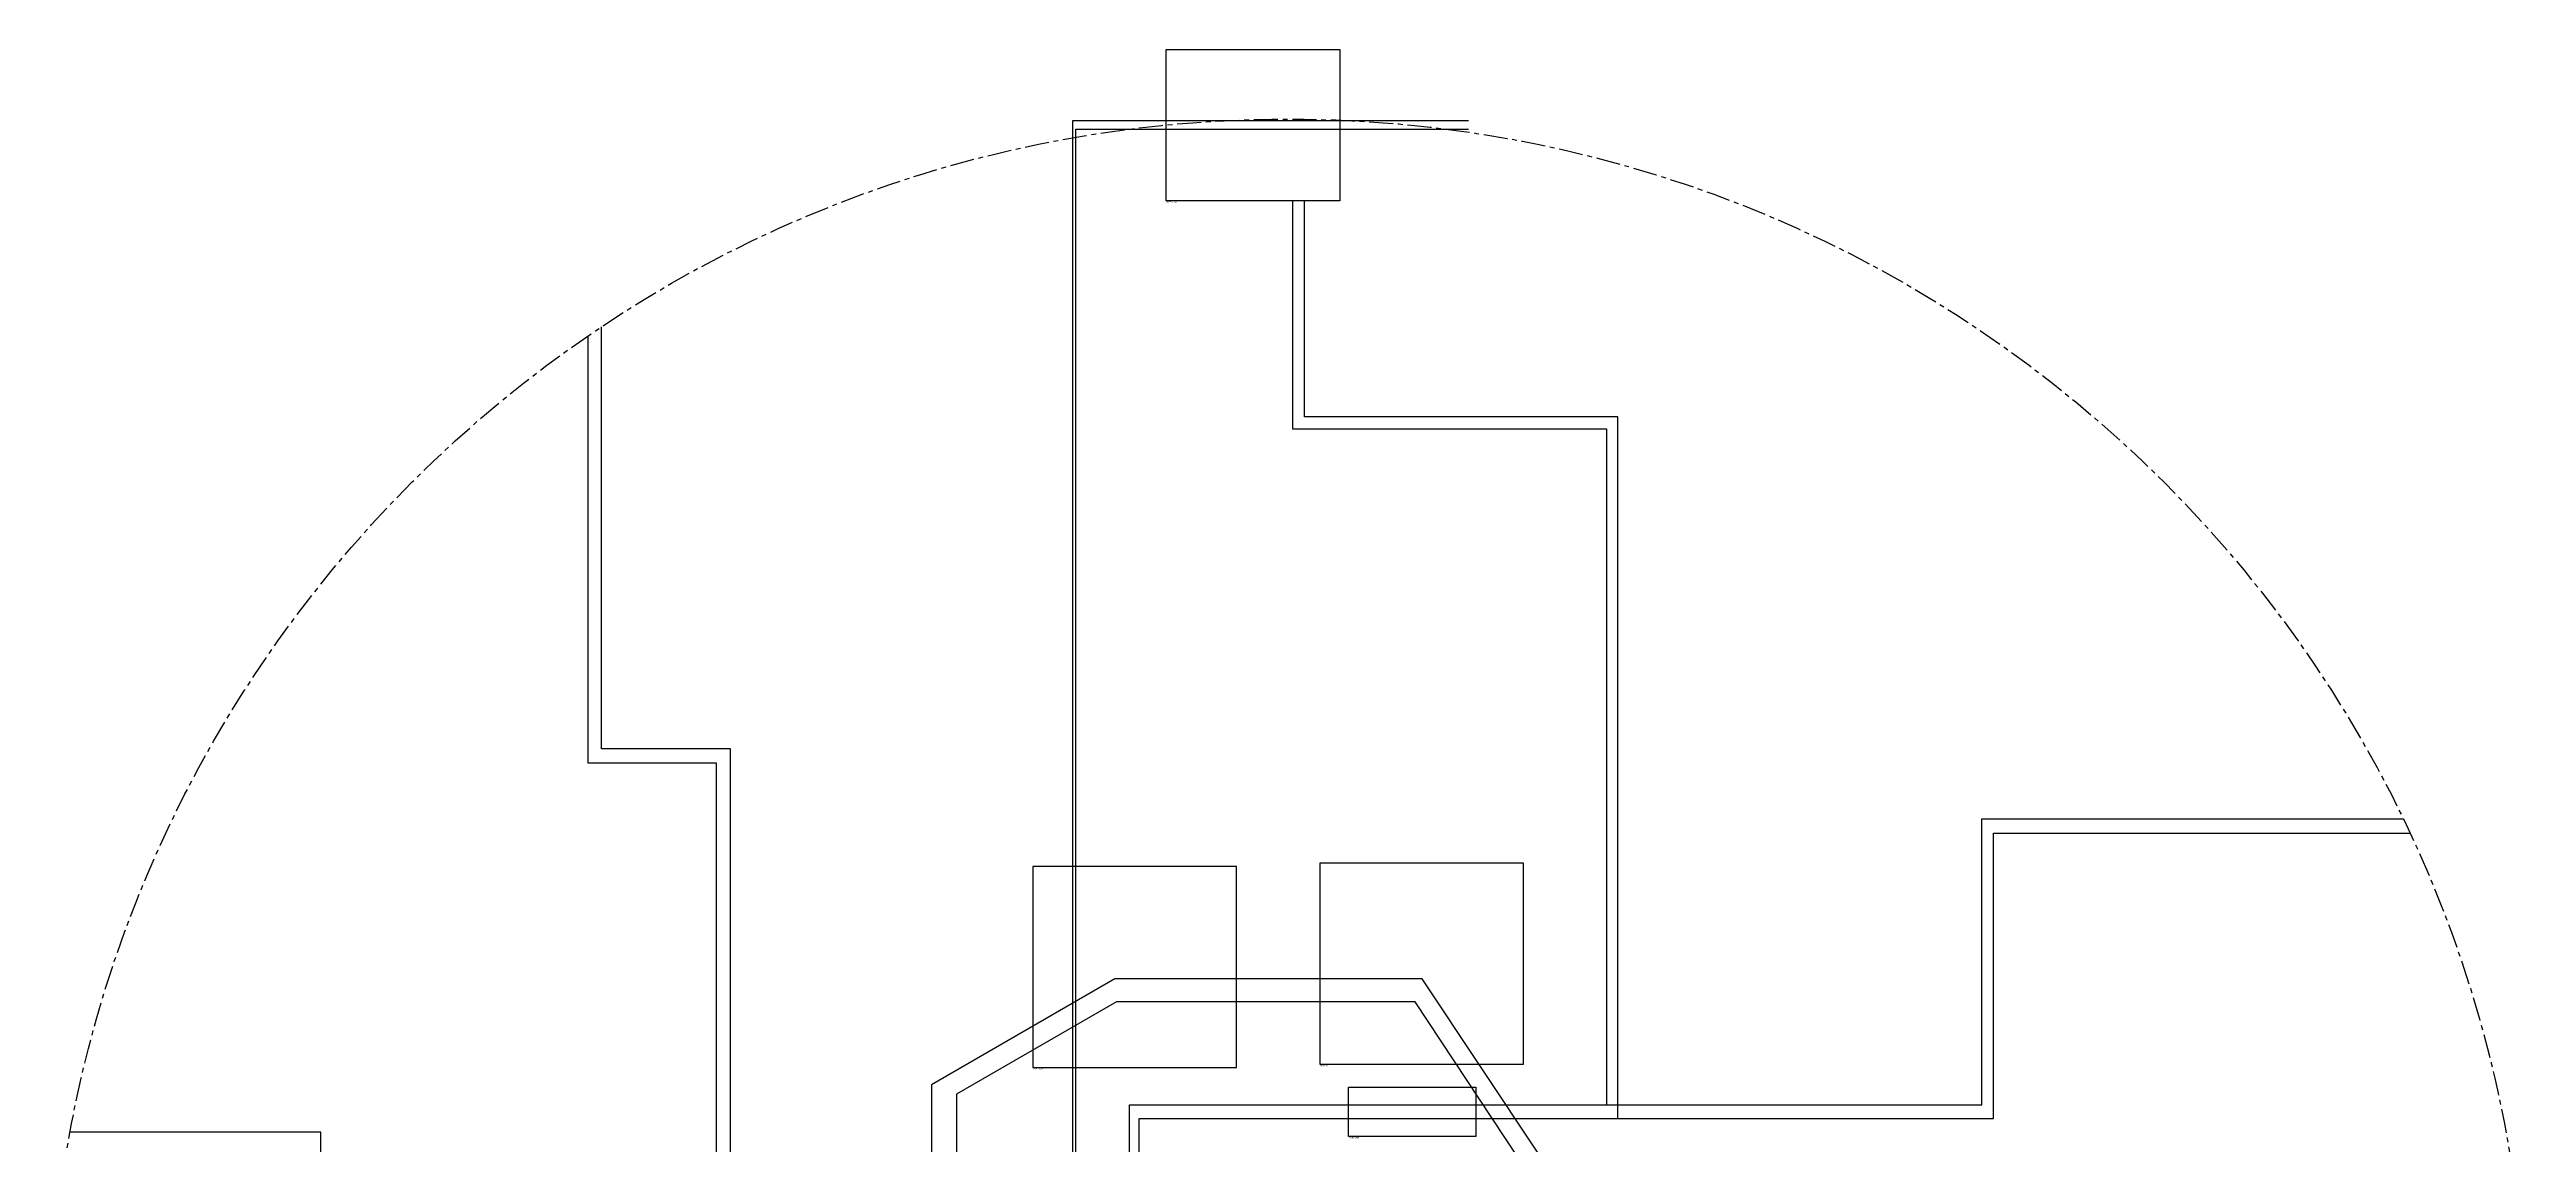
# Model space of a CAD drawing. Header units: inches. Extents: x -107 to 151, y -105 to 161.
# Drawn here: x -106.7 to 151.2, y 47.5 to 161.4 of the extents above; entities that cross this region are included whole.
import ezdxf

# ---------------------------------------------------------------- set-up
doc = ezdxf.new("R2010")
doc.units = ezdxf.units.IN
doc.header["$MEASUREMENT"] = 0
doc.linetypes.add('CENTERX2', pattern=[4, 2.5, -0.5, 0.5, -0.5])
for name, color, linetype in [('参考线', 5, 'CENTERX2'), ('规划建筑', 6, 'Continuous'), ('规划线路', 2, 'Continuous')]:
    doc.layers.add(name, color=color, linetype=linetype)
doc.styles.get("Standard").update_dxf_attribs({"font": 'arial.ttf'})

msp = doc.modelspace()

# ---------------------------------------------------------------- linework, layer by layer
at = {"layer": '参考线'}
msp.add_circle((22.25, 25.25), 128.91, dxfattribs=at)
at = {"layer": '规划建筑'}
for points in [[(9.58, 161.39), (27.63, 161.39), (27.63, 145.67), (9.58, 145.67)], [(-4.3, 55.49), (16.9, 55.49), (16.9, 76.39), (-4.3, 76.39)], [(25.55, 55.83), (46.75, 55.83), (46.75, 76.73), (25.55, 76.73)], [(28.53, 53.42), (41.81, 53.42), (41.81, 48.31), (28.53, 48.31)]]:
    msp.add_lwpolyline(points, close=True, dxfattribs=at)
at = {"layer": '规划线路'}
for p, q in [((-0.16, 152.19), (-0.16, 154)), ((-0.16, 154), (41.04, 154)), ((-0.16, 4.5), (-0.16, 152.19)), ((0.16, 152.25), (0.16, 153.1)), ((0.16, 153.1), (41.04, 153.1)), ((0.16, 4.5), (0.16, 152.25)), ((22.74, 121.91), (22.74, 145.67)), ((23.98, 123.19), (23.98, 145.67)), ((-50.59, 87.13), (-50.59, 131.6)), ((-49.21, 88.65), (-49.21, 132.53)), ((55.45, 121.91), (22.74, 121.91)), ((56.58, 123.19), (23.98, 123.19)), ((55.45, 105.27), (55.45, 121.91)), ((56.58, 50.18), (56.58, 123.19)), ((55.45, 51.59), (55.45, 105.27)), ((-35.76, 88.65), (-49.21, 88.65)), ((-35.76, 29.01), (-35.76, 88.65)), ((-37.22, 87.13), (-50.59, 87.13)), ((-37.22, 27.42), (-37.22, 87.13)), ((94.46, 51.59), (94.46, 81.34)), ((94.46, 81.34), (138.31, 81.34)), ((95.69, 50.18), (95.69, 79.87)), ((95.69, 79.87), (139.01, 79.87)), ((5.75, 46.5), (5.75, 51.59)), ((5.75, 51.59), (55.45, 51.59)), ((55.45, 51.59), (94.46, 51.59)), ((6.75, 46.5), (6.75, 50.18)), ((6.75, 50.18), (55.45, 50.18)), ((55.45, 50.18), (56.58, 50.18)), ((56.58, 50.18), (94.46, 50.18)), ((94.46, 50.18), (95.69, 50.18)), ((-78.41, 48.76), (-104.49, 48.76)), ((-78.41, 29.01), (-78.41, 48.76))]:
    msp.add_line(p, q, dxfattribs=at)
for points in [[(0.76, -0.64), (34.86, -0.64), (36.58, -0.64), (48.43, 19.87), (48.43, 46.36), (36.22, 64.72), (4.24, 64.72), (-14.87, 53.68), (-14.87, 2.34), (-11.72, -0.64), (0.76, -0.64)], [(0.73, 0.63), (34.28, 0.63), (46.23, 20.26), (46.23, 46.05), (35.47, 62.31), (4.39, 62.31), (-12.24, 52.71), (-12.24, 10.76), (-12.24, 3.12), (-10.19, 0.63), (0.73, 0.63)]]:
    msp.add_lwpolyline(points, dxfattribs=at)

# ---------------------------------------------------------------- texts
at = {"char_height": 0.2, "attachment_point": 1}
for s, insert in [('{\\fSimSun|b0|i0|c134|p2;喵玉北站}', (9.58, 145.67)), ('{\\fSimSun|b0|i0|c134|p2;大图书馆}', (-4.3, 55.49)), ('{\\fSimSun|b0|i0|c134|p2;竞技场}', (25.55, 55.83)), ('{\\fSimSun|b0|i0|c134|p2;竞技场站}', (28.53, 48.31))]:
    msp.add_mtext(s, dxfattribs=dict(at, insert=insert))

doc.saveas('drawing.dxf')
